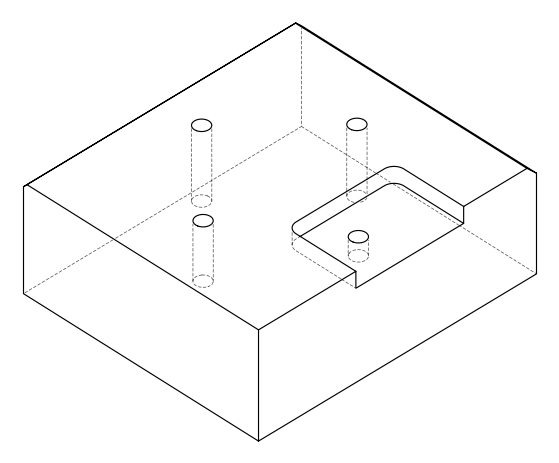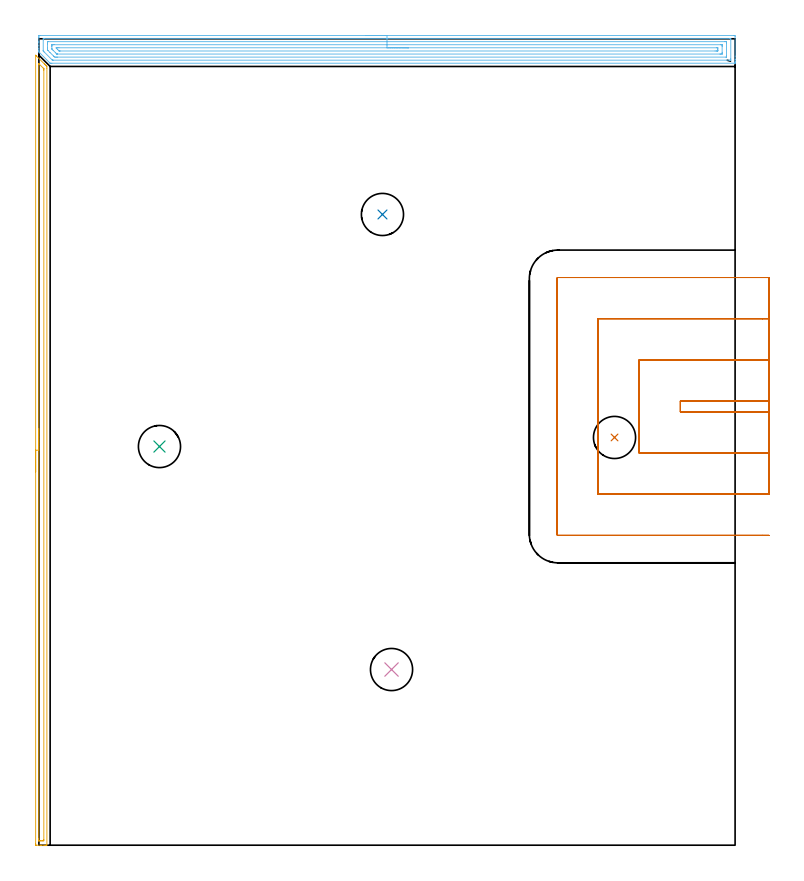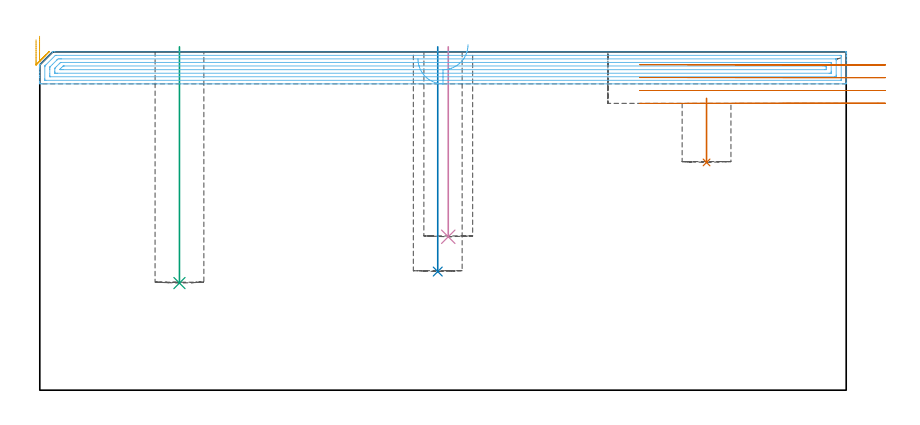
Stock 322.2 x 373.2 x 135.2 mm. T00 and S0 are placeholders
(PLAN: 7 operations, 2 tool changes, 29.9 min)
(1 INDEXABLE_INSERT_DRILL_BLIND_HOLE_FROM_SOLID | STEP1POCKET | NXT0302_010 | 0.11 min | 13115 mm3)
(2 INDEXABLE_INSERT_DRILL_BLIND_HOLE_FROM_SOLID_1 | STEP1POCKET_1 | NXT0302_010 | 0.36 min | 26119 mm3)
(3 INDEXABLE_INSERT_DRILL_BLIND_HOLE_FROM_SOLID_2 | STEP1POCKET_2 | NXT0302_010 | 0.38 min | 27491 mm3)
(4 INDEXABLE_INSERT_DRILL_BLIND_HOLE_FROM_SOLID_3 | STEP1POCKET_3 | NXT0302_010 | 0.31 min | 21972 mm3)
(5 AREA_MILL | FG_CHAMFER_SURFACE | UGT0205_001 | 6 min | 4990 mm3)
(6 AREA_MILL_1 | FG_CHAMFER_SURFACE_1 | UGT0205_001 | 13.09 min | 26305 mm3)
(7 MILL_SLOT | SLOT_PARTIAL_RECTANGULAR | UGT0201_109 | Follow Part, ap 6.35, ae 75% | 9.64 min | 276121 mm3)
(TOOL NXT0302_010 | Index. Insert Drill 19.5mm [880-D1950L25-05] | D19.5 PA176 FL98 Z2)
(TOOL UGT0205_001 | Chamfer Mill 20 x 3 x 45 deg. | D20 FL50 Z2)
(TOOL UGT0201_109 | End Mill 25.4 mm | D25.4 FL25 Z2)
(OP 1 INDEXABLE_INSERT_DRILL_BLIND_HOLE_FROM_SOLID)
G17 G21 G94 G90
T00 M6
G54
G17 G0 G90 X266.4 Y188.7 S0 M3
G43 Z145.2 H1
G94 G81 G98 Z91. F250. R116.6
G80
M5
M2
(OP 2 INDEXABLE_INSERT_DRILL_BLIND_HOLE_FROM_SOLID_1)
G17 G21 G94 G90
T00 M6
G54
G17 G0 G90 X159. Y291.9 S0 M3
G43 Z145.2 H1
G94 G81 G98 Z47.4 F250. R137.2
G80
M5
M2
(OP 3 INDEXABLE_INSERT_DRILL_BLIND_HOLE_FROM_SOLID_2)
G17 G21 G94 G90
T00 M6
G54
G17 G0 G90 X55.8 Y184.5 S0 M3
G43 Z145.2 H1
G94 G81 G98 Z42.8 F250. R137.2
G80
M5
M2
(OP 4 INDEXABLE_INSERT_DRILL_BLIND_HOLE_FROM_SOLID_3)
G17 G21 G94 G90
T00 M6
G54
G17 G0 G90 X163.2 Y81.3 S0 M3
G43 Z145.2 H1
G94 G81 G98 Z61.3 F250. R137.2
G80
M5
M2
(OP 5 AREA_MILL)
G17 G21 G94 G90
T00 M6
G54
G17 G0 G90 X-1.5 Y172.8 S1061 M3
G43 Z145.2 H0
Z140.
G94 G1 Y172.838 Z139.128 F250.
Y172.952 Z138.264
Y173.141 Z137.412
Y173.403 Z136.58
Y173.737 Z135.774
Y174.14 Z135.
Y174.608 Z134.264
Y175.139 Z133.572
Y175.729 Z132.929
Y176.372 Z132.34
Y177.064 Z131.809
Y177.8 Z131.34
Y178.574 Z130.937
Y179.38 Z130.603
Y180.212 Z130.341
Y181.063 Z130.152
Y181.928 Z130.038
Y182.8 Z130.
X-1.499 Y365.581 Z129.999
X-1.494 Y365.584 Z130.004
X-1.482 Y365.581 Z130.016
X-1.183 Y365.283 Z130.315
X2.497 Y361.604 Z133.996
X2.856 Y361.246 Z134.352
X3.295 Y360.805 Z134.795
X3.58 Y360.52 Z135.077
X3.695 Y360.402 Z135.191
X3.7 Y359.627 Z135.2
Y0.168
X3.698 Y0.01 Z135.188
X3.55 Y0.002 Z135.042
X3.396 Y0. Z134.896
X3.076 Z134.576
X2.417 Z133.912
X1.21 Z132.706
X0.661 Z132.155
X-1.095 Y0.001 Z130.4
X-1.321 Y0.004 Z130.175
X-1.492 Y0.01 Z130.005
X-1.496 Y0.206 Z130.001
X-1.499 Y0.614
X-1.5 Y182.8 Z130.
X-0.086 Z131.414
X-0.085 Y361.279 Z131.415
X-0.084 Y361.414 Z131.416
X-0.081 Y361.659 Z131.419
X-0.079 Y361.707 Z131.421
X-0.053 Y361.691 Z131.447
X-0.006 Y361.648 Z131.494
X0.236 Y361.414 Z131.736
X2.023 Y359.627 Z133.523
X2.187 Y359.46 Z133.687
X2.246 Y359.397 Z133.746
X2.277 Y359.361 Z133.777
X2.279 Y359.341 Z133.779
X2.282 Y359.248 Z133.782
X2.285 Y358.868 Z133.785
X2.286 Y358.734 Z133.786
X2.285 Y2.535 Z133.785
X2.284 Y2.4 Z133.784
X2.279 Y2.03 Z133.779
X1.923 Y2.009 Z133.423
X1.539 Y2.003 Z133.039
X1.054 Y2. Z132.554
X0.661 Z132.161
X0.176 Z131.676
X-0.011 Y2.003 Z131.489
X-0.041 Y2.005 Z131.459
X-0.07 Y2.009 Z131.43
X-0.079 Y2.045 Z131.421
X-0.084 Y2.264 Z131.416
X-0.085 Y2.4 Z131.415
X-0.086 Y3.16 Z131.414
Y182.8
Y183.671 Z131.452
Y184.536 Z131.566
Y185.388 Z131.755
Y186.22 Z132.017
Y187.026 Z132.351
Y187.8 Z132.754
Y188.536 Z133.223
Y189.228 Z133.754
Y189.871 Z134.343
Y190.46 Z134.986
Y190.991 Z135.678
Y191.46 Z136.414
Y191.863 Z137.188
Y192.197 Z137.994
Y192.459 Z138.826
Y192.648 Z139.678
Y192.762 Z140.543
Y192.8 Z141.414
G0 Z145.2
M5
M2
(OP 6 AREA_MILL_1)
G17 G21 G94 G90
T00 M6
G54
G17 G0 G90 X151.1 Y374.7 S1061 M3
G43 Z145.2 H0
Z132.4
G94 G1 X151.138 Z131.528 F250.
X151.252 Z130.664
X151.441 Z129.812
X151.703 Z128.98
X152.037 Z128.174
X152.44 Z127.4
X152.908 Z126.664
X153.44 Z125.972
X154.029 Z125.329
X154.672 Z124.74
X155.364 Z124.208
X156.1 Z123.74
X156.874 Z123.337
X157.68 Z123.003
X158.512 Z122.741
X159.364 Z122.552
X160.228 Z122.438
X161.1 Z122.4
X321.573
X321.868 Y374.697 Z122.402
X322.19 Y374.692 Z122.406
X322.2 Y374.365 Z122.732
Y365.178 Z131.917
Y363.753 Z133.344
Y363.393 Z133.702
Y362.674 Z134.425
Y362.384 Z134.715
X322.193 Y361.96 Z135.132
X322.19 Y361.903 Z135.188
X322.02 Y361.9 Z135.2
X5.991
X5.195 Y361.906 Z135.191
X5.179 Y361.919 Z135.178
X0.025 Y367.074 Z130.024
X0.01 Y367.091 Z130.006
X0. Y367.375 Z129.721
Y367.681 Z129.419
Y368.027 Z129.073
Y368.746 Z128.349
Y369.998 Z127.099
Y371.422 Z125.673
Y372.048 Z125.048
Y373.833 Z123.264
X0.002 Y374.099 Z122.998
X0.007 Y374.692 Z122.406
X0.031 Y374.694 Z122.404
X0.627 Y374.7 Z122.4
X161.1
Y373.286 Z123.814
X319.864
X320.022 Y373.284 Z123.816
X320.127 Y373.281 Z123.819
X320.191 Y373.277 Z123.823
X320.194 Y373.265 Z123.835
X320.197 Y373.207 Z123.893
X320.2 Y372.793 Z124.307
Y363.871 Z133.229
X320.197 Y363.393 Z133.707
X320.194 Y363.342 Z133.758
X320.191 Y363.323 Z133.777
X320.101 Y363.319 Z133.781
X319.943 Y363.315 Z133.785
X319.864 Y363.314 Z133.786
X319.785
X6.648 Y363.315 Z133.785
X6.331 Y363.319 Z133.781
X6.244 Y363.321 Z133.779
X6.23 Y363.329 Z133.771
X6.204 Y363.349 Z133.751
X6.157 Y363.393 Z133.707
X2.415 Y367.135 Z129.965
X2.061 Y367.497 Z129.603
X2.02 Y367.542 Z129.558
X2.01 Y367.606 Z129.494
X2.004 Y367.716 Z129.384
X2.001 Y367.854 Z129.246
X2. Y372.729 Z124.371
X2.003 Y373.207 Z123.893
X2.006 Y373.258 Z123.842
X2.009 Y373.277 Z123.823
X2.099 Y373.281 Z123.819
X2.257 Y373.285 Z123.815
X2.336 Y373.286 Z123.814
X2.415
X161.1
Y371.872 Z125.228
X317.548 Y371.871 Z125.229
X317.997 Y371.868 Z125.232
X318.146 Y371.865 Z125.235
X318.19 Y371.862 Z125.238
X318.194 Y371.76 Z125.34
X318.198 Y371.625 Z125.475
X318.199 Y371.422 Z125.678
X318.2 Y371.22 Z125.88
X318.199 Y365.178 Z131.922
X318.198 Y364.977 Z132.123
X318.19 Y364.773 Z132.327
X318.185 Y364.735 Z132.365
X318.165 Y364.733 Z132.367
X318.109 Y364.731 Z132.369
X317.997 Y364.729 Z132.371
X8.673
X8.228
X7.779 Y364.732 Z132.368
X7.328 Y364.735 Z132.365
X6.885 Y365.119 Z131.981
X6.824 Y365.178 Z131.922
X5.097 Y366.902 Z130.198
X4.203 Y367.796 Z129.304
X4.147 Y367.854 Z129.246
X4.093 Y367.914 Z129.186
X4.01 Y368.008 Z129.092
X4.004 Y368.052 Z129.048
X4.001 Y368.746 Z128.354
X4. Y368.949 Z128.151
Y370.733 Z126.367
X4.001 Y371.422 Z125.678
X4.002 Y371.623 Z125.477
X4.01 Y371.827 Z125.273
X4.015 Y371.865 Z125.235
X4.035 Y371.867 Z125.233
X4.091 Y371.87 Z125.23
X4.203 Y371.871 Z125.229
X161.1 Y371.872 Z125.228
Y370.457 Z126.643
X315.388
X316.145 Y370.452 Z126.648
X316.183 Y370.451 Z126.649
X316.19 Y370.41 Z126.69
X316.195 Y370.302 Z126.798
X316.199 Y370.084 Z127.016
X316.2 Y369.647 Z127.453
Y366.971 Z130.129
X316.198 Y366.52 Z130.58
X316.195 Y366.299 Z130.801
X316.19 Y366.19 Z130.91
X316.182 Y366.149 Z130.951
X316.131 Y366.147 Z130.953
X315.315 Y366.143 Z130.957
X315.242
X8.6
X8.395 Y366.144 Z130.956
X8.344 Y366.147 Z130.953
X8.323 Y366.149 Z130.951
X8.277 Y366.184 Z130.916
X8.077 Y366.378 Z130.722
X7.779 Y366.67 Z130.43
X6.595 Y367.854 Z129.246
X6.309 Y368.145 Z128.955
X6.121 Y368.339 Z128.761
X6.01 Y368.463 Z128.637
X6.007 Y368.517 Z128.583
X6. Y368.737 Z128.363
Y369.629 Z127.471
X6.002 Y370.08 Z127.02
X6.005 Y370.301 Z126.799
X6.01 Y370.41 Z126.69
X6.018 Y370.451 Z126.649
X6.069 Y370.453 Z126.647
X6.885 Y370.457 Z126.643
X6.958
X161.1
Y369.043 Z128.057
X313.527 Y369.042 Z128.058
X314.128 Y369.039 Z128.061
X314.174 Y369.036 Z128.064
X314.19 Y369.029 Z128.071
X314.196 Y368.97 Z128.13
X314.198 Y368.746 Z128.354
X314.2 Y368.075 Z129.025
X314.199 Y367.854 Z129.246
X314.197 Y367.686 Z129.414
X314.193 Y367.602 Z129.498
X314.191 Y367.567 Z129.533
X314.122 Y367.564 Z129.536
X313.822 Y367.559 Z129.541
X313.527 Y367.558 Z129.542
X312.931 Y367.557 Z129.543
X9.865
X9.567 Y367.558 Z129.542
X9.468 Y367.559 Z129.541
X9.39 Y367.563 Z129.537
X9.343 Y367.567 Z129.533
X9.312 Y367.596 Z129.504
X9.048 Y367.854 Z129.246
X8.673 Y368.227 Z128.873
X8.164 Y368.746 Z128.354
X8.01 Y368.916 Z128.184
X8.009 Y368.998 Z128.102
X8.01 Y369.033 Z128.067
X8.078 Y369.036 Z128.064
X8.378 Y369.041 Z128.059
X8.673 Y369.042 Z128.058
X9.269 Y369.043 Z128.057
X161.1
X161.972 Z128.095
X162.836 Z128.209
X163.688 Z128.398
X164.52 Z128.66
X165.326 Z128.994
X166.1 Z129.397
X166.836 Z129.865
X167.528 Z130.396
X168.171 Z130.986
X168.76 Z131.629
X169.292 Z132.321
X169.76 Z133.057
X170.163 Z133.831
X170.497 Z134.637
X170.759 Z135.469
X170.948 Z136.32
X171.062 Z137.185
X171.1 Z138.057
G0 Z145.2
M5
M2
(OP 7 MILL_SLOT)
G17 G21 G94 G90
T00 M6
G54
G17 G0 G90 X337.9 Y205.55 S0 M3
G43 Z145.2 H0
Z130.05
G94 G1 X334.9 F250.
X296.85 F500.
Y200.55
X334.9
X337.9 F250.
Y224.6
X334.9
X277.8 F500.
Y181.5
X334.9
X337.9 F250.
Y243.65
X334.9
X258.75 F500.
Y162.45
X334.9
X337.9 F250.
Y262.7
X334.9
X240.2 F500.
G3 X239.7 Y262.2 R0.5
G1 Y143.9
G3 X240.2 Y143.4 R0.5
G1 X334.9
X337.9 F250.
G0 Y205.55 Z124.9
G1 X334.9
X296.85 F500.
Y200.55
X334.9
X337.9 F250.
Y224.6
X334.9
X277.8 F500.
Y181.5
X334.9
X337.9 F250.
Y243.65
X334.9
X258.75 F500.
Y162.45
X334.9
X337.9 F250.
Y262.7
X334.9
X240.2 F500.
G3 X239.7 Y262.2 R0.5
G1 Y143.9
G3 X240.2 Y143.4 R0.5
G1 X334.9
X337.9 F250.
G0 Y205.55 Z119.75
G1 X334.9
X296.85 F500.
Y200.55
X334.9
X337.9 F250.
Y224.6
X334.9
X277.8 F500.
Y181.5
X334.9
X337.9 F250.
Y243.65
X334.9
X258.75 F500.
Y162.45
X334.9
X337.9 F250.
Y262.7
X334.9
X240.2 F500.
G3 X239.7 Y262.2 R0.5
G1 Y143.9
G3 X240.2 Y143.4 R0.5
G1 X334.9
X337.9 F250.
G0 Y205.55 Z114.6
G1 X334.9
X296.85 F500.
Y200.55
X334.9
X337.9 F250.
Y224.6
X334.9
X277.8 F500.
Y181.5
X334.9
X337.9 F250.
Y243.65
X334.9
X258.75 F500.
Y162.45
X334.9
X337.9 F250.
Y262.7
X334.9
X240.2 F500.
G3 X239.7 Y262.2 R0.5
G1 Y143.9
G3 X240.2 Y143.4 R0.5
G1 X334.9
X337.9 F250.
G0 Z145.2
M5
M2
